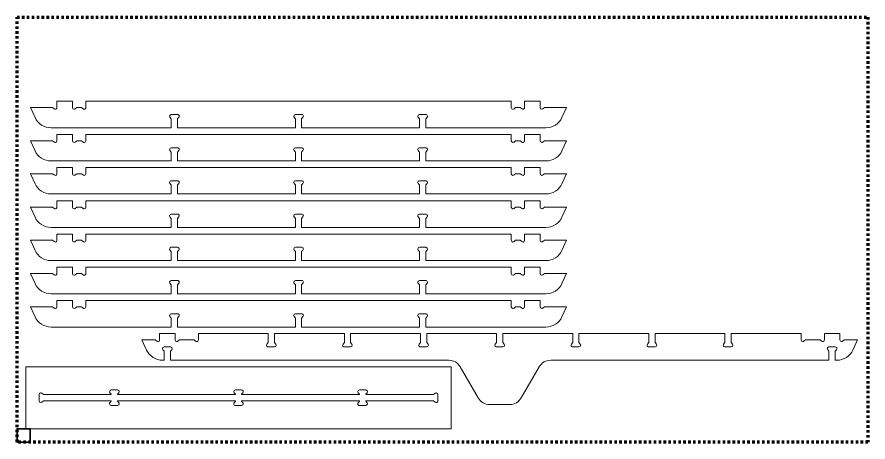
# Model space of a CAD drawing. Header units: inches. Extents: x 0 to 96, y -57 to 51.
# Drawn here: x 0 to 96, y 3.3 to 51.3 of the extents above; entities that cross this region are included whole.
import ezdxf

# ---------------------------------------------------------------- set-up
doc = ezdxf.new("R2010")
doc.units = ezdxf.units.IN
doc.header["$MEASUREMENT"] = 0
doc.linetypes.add('AI-Linetype-2', pattern=[0.555556, 0.277778, -0.277778])
doc.layers.add('formatting', color=7, linetype='Continuous')
doc.layers.add('queen-71', color=7, linetype='Continuous')

# ---------------------------------------------------------------- blocks, each defined once
blk = doc.blocks.new('block 3')
at = {"layer": 'queen-71', "color": 7, "lineweight": 15, "true_color": 0xffffff}
blk.add_open_spline([(55.756, 18.596), (55.756, 18.596), (55.756, 19.306), (55.756, 19.306), (55.756, 19.306), (7.756, 19.306), (7.756, 19.306), (7.756, 19.306), (7.756, 18.596), (7.756, 18.596), (7.756, 18.551), (7.741, 18.508), (7.712, 18.473), (7.644, 18.393), (7.525, 18.383), (7.444, 18.45), (7.444, 18.45), (7.271, 18.596), (7.271, 18.596), (7.271, 18.596), (6.742, 18.596), (6.742, 18.596), (6.742, 18.596), (6.568, 18.45), (6.568, 18.45), (6.534, 18.421), (6.491, 18.406), (6.446, 18.406), (6.341, 18.406), (6.256, 18.491), (6.256, 18.596), (6.256, 18.596), (6.256, 19.306), (6.256, 19.306), (6.256, 19.306), (4.506, 19.306), (4.506, 19.306), (4.506, 19.306), (4.506, 18.596), (4.506, 18.596), (4.506, 18.551), (4.491, 18.508), (4.462, 18.473), (4.394, 18.393), (4.275, 18.383), (4.194, 18.45), (4.194, 18.45), (4.021, 18.596), (4.021, 18.596), (4.021, 18.596), (1.506, 18.596), (1.506, 18.596), (1.506, 18.596), (2.036, 17.46), (2.036, 17.46), (2.364, 16.756), (3.071, 16.306), (3.848, 16.306), (3.848, 16.306), (17.401, 16.306), (17.401, 16.306), (17.401, 16.306), (17.401, 17.32), (17.401, 17.32), (17.401, 17.32), (17.256, 17.493), (17.256, 17.493), (17.227, 17.528), (17.211, 17.571), (17.211, 17.616), (17.211, 17.72), (17.296, 17.806), (17.401, 17.806), (17.401, 17.806), (18.111, 17.806), (18.111, 17.806), (18.156, 17.806), (18.199, 17.79), (18.233, 17.761), (18.314, 17.694), (18.324, 17.574), (18.257, 17.493), (18.257, 17.493), (18.111, 17.32), (18.111, 17.32), (18.111, 17.32), (18.111, 16.306), (18.111, 16.306), (18.111, 16.306), (31.401, 16.306), (31.401, 16.306), (31.401, 16.306), (31.401, 17.32), (31.401, 17.32), (31.401, 17.32), (31.256, 17.493), (31.256, 17.493), (31.227, 17.528), (31.211, 17.571), (31.211, 17.616), (31.211, 17.72), (31.296, 17.806), (31.401, 17.806), (31.401, 17.806), (32.111, 17.806), (32.111, 17.806), (32.156, 17.806), (32.199, 17.79), (32.233, 17.761), (32.314, 17.694), (32.324, 17.574), (32.257, 17.493), (32.257, 17.493), (32.111, 17.32), (32.111, 17.32), (32.111, 17.32), (32.111, 16.306), (32.111, 16.306), (32.111, 16.306), (45.401, 16.306), (45.401, 16.306), (45.401, 16.306), (45.401, 17.32), (45.401, 17.32), (45.401, 17.32), (45.256, 17.493), (45.256, 17.493), (45.227, 17.528), (45.211, 17.571), (45.211, 17.616), (45.211, 17.72), (45.296, 17.806), (45.401, 17.806), (45.401, 17.806), (46.111, 17.806), (46.111, 17.806), (46.156, 17.806), (46.199, 17.79), (46.233, 17.761), (46.314, 17.694), (46.324, 17.574), (46.257, 17.493), (46.257, 17.493), (46.111, 17.32), (46.111, 17.32), (46.111, 17.32), (46.111, 16.306), (46.111, 16.306), (46.111, 16.306), (59.664, 16.306), (59.664, 16.306), (60.442, 16.306), (61.148, 16.756), (61.477, 17.46), (61.477, 17.46), (62.006, 18.596), (62.006, 18.596), (62.006, 18.596), (59.492, 18.596), (59.492, 18.596), (59.492, 18.596), (59.318, 18.45), (59.318, 18.45), (59.284, 18.421), (59.241, 18.406), (59.196, 18.406), (59.091, 18.406), (59.006, 18.491), (59.006, 18.596), (59.006, 18.596), (59.006, 19.306), (59.006, 19.306), (59.006, 19.306), (57.256, 19.306), (57.256, 19.306), (57.256, 19.306), (57.256, 18.596), (57.256, 18.596), (57.256, 18.551), (57.241, 18.508), (57.212, 18.473), (57.144, 18.393), (57.025, 18.383), (56.944, 18.45), (56.944, 18.45), (56.771, 18.596), (56.771, 18.596), (56.771, 18.596), (56.242, 18.596), (56.242, 18.596), (56.242, 18.596), (56.068, 18.45), (56.068, 18.45), (56.034, 18.421), (55.991, 18.406), (55.946, 18.406), (55.841, 18.406), (55.756, 18.491), (55.756, 18.596)], degree=3, knots=[0, 0, 0, 0, 1, 1, 1, 2, 2, 2, 3, 3, 3, 4, 4, 4, 5, 5, 5, 6, 6, 6, 7, 7, 7, 8, 8, 8, 9, 9, 9, 10, 10, 10, 11, 11, 11, 12, 12, 12, 13, 13, 13, 14, 14, 14, 15, 15, 15, 16, 16, 16, 17, 17, 17, 18, 18, 18, 19, 19, 19, 20, 20, 20, 21, 21, 21, 22, 22, 22, 23, 23, 23, 24, 24, 24, 25, 25, 25, 26, 26, 26, 27, 27, 27, 28, 28, 28, 29, 29, 29, 30, 30, 30, 31, 31, 31, 32, 32, 32, 33, 33, 33, 34, 34, 34, 35, 35, 35, 36, 36, 36, 37, 37, 37, 38, 38, 38, 39, 39, 39, 40, 40, 40, 41, 41, 41, 42, 42, 42, 43, 43, 43, 44, 44, 44, 45, 45, 45, 46, 46, 46, 47, 47, 47, 48, 48, 48, 49, 49, 49, 50, 50, 50, 51, 51, 51, 52, 52, 52, 53, 53, 53, 54, 54, 54, 55, 55, 55, 56, 56, 56, 57, 57, 57, 58, 58, 58, 59, 59, 59, 60, 60, 60, 61, 61, 61, 62, 62, 62, 63, 63, 63, 64, 64, 64, 65, 65, 65, 66, 66, 66, 66], dxfattribs=at)
blk = doc.blocks.new('block 4')
at = {"layer": 'queen-71', "color": 7, "lineweight": 15, "true_color": 0xffffff}
blk.add_open_spline([(55.756, 22.346), (55.756, 22.346), (55.756, 23.056), (55.756, 23.056), (55.756, 23.056), (7.756, 23.056), (7.756, 23.056), (7.756, 23.056), (7.756, 22.346), (7.756, 22.346), (7.756, 22.301), (7.741, 22.258), (7.712, 22.223), (7.644, 22.143), (7.525, 22.133), (7.444, 22.2), (7.444, 22.2), (7.271, 22.346), (7.271, 22.346), (7.271, 22.346), (6.742, 22.346), (6.742, 22.346), (6.742, 22.346), (6.568, 22.2), (6.568, 22.2), (6.534, 22.171), (6.491, 22.156), (6.446, 22.156), (6.341, 22.156), (6.256, 22.241), (6.256, 22.346), (6.256, 22.346), (6.256, 23.056), (6.256, 23.056), (6.256, 23.056), (4.506, 23.056), (4.506, 23.056), (4.506, 23.056), (4.506, 22.346), (4.506, 22.346), (4.506, 22.301), (4.491, 22.258), (4.462, 22.223), (4.394, 22.143), (4.275, 22.133), (4.194, 22.2), (4.194, 22.2), (4.021, 22.346), (4.021, 22.346), (4.021, 22.346), (1.506, 22.346), (1.506, 22.346), (1.506, 22.346), (2.036, 21.21), (2.036, 21.21), (2.364, 20.506), (3.071, 20.056), (3.848, 20.056), (3.848, 20.056), (17.401, 20.056), (17.401, 20.056), (17.401, 20.056), (17.401, 21.07), (17.401, 21.07), (17.401, 21.07), (17.256, 21.243), (17.256, 21.243), (17.227, 21.278), (17.211, 21.321), (17.211, 21.366), (17.211, 21.47), (17.296, 21.556), (17.401, 21.556), (17.401, 21.556), (18.111, 21.556), (18.111, 21.556), (18.156, 21.556), (18.199, 21.54), (18.233, 21.511), (18.314, 21.444), (18.324, 21.324), (18.257, 21.243), (18.257, 21.243), (18.111, 21.07), (18.111, 21.07), (18.111, 21.07), (18.111, 20.056), (18.111, 20.056), (18.111, 20.056), (31.401, 20.056), (31.401, 20.056), (31.401, 20.056), (31.401, 21.07), (31.401, 21.07), (31.401, 21.07), (31.256, 21.243), (31.256, 21.243), (31.227, 21.278), (31.211, 21.321), (31.211, 21.366), (31.211, 21.47), (31.296, 21.556), (31.401, 21.556), (31.401, 21.556), (32.111, 21.556), (32.111, 21.556), (32.156, 21.556), (32.199, 21.54), (32.233, 21.511), (32.314, 21.444), (32.324, 21.324), (32.257, 21.243), (32.257, 21.243), (32.111, 21.07), (32.111, 21.07), (32.111, 21.07), (32.111, 20.056), (32.111, 20.056), (32.111, 20.056), (45.401, 20.056), (45.401, 20.056), (45.401, 20.056), (45.401, 21.07), (45.401, 21.07), (45.401, 21.07), (45.256, 21.243), (45.256, 21.243), (45.227, 21.278), (45.211, 21.321), (45.211, 21.366), (45.211, 21.47), (45.296, 21.556), (45.401, 21.556), (45.401, 21.556), (46.111, 21.556), (46.111, 21.556), (46.156, 21.556), (46.199, 21.54), (46.233, 21.511), (46.314, 21.444), (46.324, 21.324), (46.257, 21.243), (46.257, 21.243), (46.111, 21.07), (46.111, 21.07), (46.111, 21.07), (46.111, 20.056), (46.111, 20.056), (46.111, 20.056), (59.664, 20.056), (59.664, 20.056), (60.442, 20.056), (61.148, 20.506), (61.477, 21.21), (61.477, 21.21), (62.006, 22.346), (62.006, 22.346), (62.006, 22.346), (59.492, 22.346), (59.492, 22.346), (59.492, 22.346), (59.318, 22.2), (59.318, 22.2), (59.284, 22.171), (59.241, 22.156), (59.196, 22.156), (59.091, 22.156), (59.006, 22.241), (59.006, 22.346), (59.006, 22.346), (59.006, 23.056), (59.006, 23.056), (59.006, 23.056), (57.256, 23.056), (57.256, 23.056), (57.256, 23.056), (57.256, 22.346), (57.256, 22.346), (57.256, 22.301), (57.241, 22.258), (57.212, 22.223), (57.144, 22.143), (57.025, 22.133), (56.944, 22.2), (56.944, 22.2), (56.771, 22.346), (56.771, 22.346), (56.771, 22.346), (56.242, 22.346), (56.242, 22.346), (56.242, 22.346), (56.068, 22.2), (56.068, 22.2), (56.034, 22.171), (55.991, 22.156), (55.946, 22.156), (55.841, 22.156), (55.756, 22.241), (55.756, 22.346)], degree=3, knots=[0, 0, 0, 0, 1, 1, 1, 2, 2, 2, 3, 3, 3, 4, 4, 4, 5, 5, 5, 6, 6, 6, 7, 7, 7, 8, 8, 8, 9, 9, 9, 10, 10, 10, 11, 11, 11, 12, 12, 12, 13, 13, 13, 14, 14, 14, 15, 15, 15, 16, 16, 16, 17, 17, 17, 18, 18, 18, 19, 19, 19, 20, 20, 20, 21, 21, 21, 22, 22, 22, 23, 23, 23, 24, 24, 24, 25, 25, 25, 26, 26, 26, 27, 27, 27, 28, 28, 28, 29, 29, 29, 30, 30, 30, 31, 31, 31, 32, 32, 32, 33, 33, 33, 34, 34, 34, 35, 35, 35, 36, 36, 36, 37, 37, 37, 38, 38, 38, 39, 39, 39, 40, 40, 40, 41, 41, 41, 42, 42, 42, 43, 43, 43, 44, 44, 44, 45, 45, 45, 46, 46, 46, 47, 47, 47, 48, 48, 48, 49, 49, 49, 50, 50, 50, 51, 51, 51, 52, 52, 52, 53, 53, 53, 54, 54, 54, 55, 55, 55, 56, 56, 56, 57, 57, 57, 58, 58, 58, 59, 59, 59, 60, 60, 60, 61, 61, 61, 62, 62, 62, 63, 63, 63, 64, 64, 64, 65, 65, 65, 66, 66, 66, 66], dxfattribs=at)
blk = doc.blocks.new('block 5')
at = {"layer": 'queen-71', "color": 7, "lineweight": 15, "true_color": 0xffffff}
blk.add_open_spline([(55.756, 26.096), (55.756, 26.096), (55.756, 26.806), (55.756, 26.806), (55.756, 26.806), (7.756, 26.806), (7.756, 26.806), (7.756, 26.806), (7.756, 26.096), (7.756, 26.096), (7.756, 26.051), (7.741, 26.008), (7.712, 25.973), (7.644, 25.893), (7.525, 25.883), (7.444, 25.95), (7.444, 25.95), (7.271, 26.096), (7.271, 26.096), (7.271, 26.096), (6.742, 26.096), (6.742, 26.096), (6.742, 26.096), (6.568, 25.95), (6.568, 25.95), (6.534, 25.921), (6.491, 25.906), (6.446, 25.906), (6.341, 25.906), (6.256, 25.991), (6.256, 26.096), (6.256, 26.096), (6.256, 26.806), (6.256, 26.806), (6.256, 26.806), (4.506, 26.806), (4.506, 26.806), (4.506, 26.806), (4.506, 26.096), (4.506, 26.096), (4.506, 26.051), (4.491, 26.008), (4.462, 25.973), (4.394, 25.893), (4.275, 25.883), (4.194, 25.95), (4.194, 25.95), (4.021, 26.096), (4.021, 26.096), (4.021, 26.096), (1.506, 26.096), (1.506, 26.096), (1.506, 26.096), (2.036, 24.96), (2.036, 24.96), (2.364, 24.256), (3.071, 23.806), (3.848, 23.806), (3.848, 23.806), (17.401, 23.806), (17.401, 23.806), (17.401, 23.806), (17.401, 24.82), (17.401, 24.82), (17.401, 24.82), (17.256, 24.993), (17.256, 24.993), (17.227, 25.028), (17.211, 25.071), (17.211, 25.116), (17.211, 25.22), (17.296, 25.306), (17.401, 25.306), (17.401, 25.306), (18.111, 25.306), (18.111, 25.306), (18.156, 25.306), (18.199, 25.29), (18.233, 25.261), (18.314, 25.194), (18.324, 25.074), (18.257, 24.993), (18.257, 24.993), (18.111, 24.82), (18.111, 24.82), (18.111, 24.82), (18.111, 23.806), (18.111, 23.806), (18.111, 23.806), (31.401, 23.806), (31.401, 23.806), (31.401, 23.806), (31.401, 24.82), (31.401, 24.82), (31.401, 24.82), (31.256, 24.993), (31.256, 24.993), (31.227, 25.028), (31.211, 25.071), (31.211, 25.116), (31.211, 25.22), (31.296, 25.306), (31.401, 25.306), (31.401, 25.306), (32.111, 25.306), (32.111, 25.306), (32.156, 25.306), (32.199, 25.29), (32.233, 25.261), (32.314, 25.194), (32.324, 25.074), (32.257, 24.993), (32.257, 24.993), (32.111, 24.82), (32.111, 24.82), (32.111, 24.82), (32.111, 23.806), (32.111, 23.806), (32.111, 23.806), (45.401, 23.806), (45.401, 23.806), (45.401, 23.806), (45.401, 24.82), (45.401, 24.82), (45.401, 24.82), (45.256, 24.993), (45.256, 24.993), (45.227, 25.028), (45.211, 25.071), (45.211, 25.116), (45.211, 25.22), (45.296, 25.306), (45.401, 25.306), (45.401, 25.306), (46.111, 25.306), (46.111, 25.306), (46.156, 25.306), (46.199, 25.29), (46.233, 25.261), (46.314, 25.194), (46.324, 25.074), (46.257, 24.993), (46.257, 24.993), (46.111, 24.82), (46.111, 24.82), (46.111, 24.82), (46.111, 23.806), (46.111, 23.806), (46.111, 23.806), (59.664, 23.806), (59.664, 23.806), (60.442, 23.806), (61.148, 24.256), (61.477, 24.96), (61.477, 24.96), (62.006, 26.096), (62.006, 26.096), (62.006, 26.096), (59.492, 26.096), (59.492, 26.096), (59.492, 26.096), (59.318, 25.95), (59.318, 25.95), (59.284, 25.921), (59.241, 25.906), (59.196, 25.906), (59.091, 25.906), (59.006, 25.991), (59.006, 26.096), (59.006, 26.096), (59.006, 26.806), (59.006, 26.806), (59.006, 26.806), (57.256, 26.806), (57.256, 26.806), (57.256, 26.806), (57.256, 26.096), (57.256, 26.096), (57.256, 26.051), (57.241, 26.008), (57.212, 25.973), (57.144, 25.893), (57.025, 25.883), (56.944, 25.95), (56.944, 25.95), (56.771, 26.096), (56.771, 26.096), (56.771, 26.096), (56.242, 26.096), (56.242, 26.096), (56.242, 26.096), (56.068, 25.95), (56.068, 25.95), (56.034, 25.921), (55.991, 25.906), (55.946, 25.906), (55.841, 25.906), (55.756, 25.991), (55.756, 26.096)], degree=3, knots=[0, 0, 0, 0, 1, 1, 1, 2, 2, 2, 3, 3, 3, 4, 4, 4, 5, 5, 5, 6, 6, 6, 7, 7, 7, 8, 8, 8, 9, 9, 9, 10, 10, 10, 11, 11, 11, 12, 12, 12, 13, 13, 13, 14, 14, 14, 15, 15, 15, 16, 16, 16, 17, 17, 17, 18, 18, 18, 19, 19, 19, 20, 20, 20, 21, 21, 21, 22, 22, 22, 23, 23, 23, 24, 24, 24, 25, 25, 25, 26, 26, 26, 27, 27, 27, 28, 28, 28, 29, 29, 29, 30, 30, 30, 31, 31, 31, 32, 32, 32, 33, 33, 33, 34, 34, 34, 35, 35, 35, 36, 36, 36, 37, 37, 37, 38, 38, 38, 39, 39, 39, 40, 40, 40, 41, 41, 41, 42, 42, 42, 43, 43, 43, 44, 44, 44, 45, 45, 45, 46, 46, 46, 47, 47, 47, 48, 48, 48, 49, 49, 49, 50, 50, 50, 51, 51, 51, 52, 52, 52, 53, 53, 53, 54, 54, 54, 55, 55, 55, 56, 56, 56, 57, 57, 57, 58, 58, 58, 59, 59, 59, 60, 60, 60, 61, 61, 61, 62, 62, 62, 63, 63, 63, 64, 64, 64, 65, 65, 65, 66, 66, 66, 66], dxfattribs=at)
blk = doc.blocks.new('block 6')
at = {"layer": 'queen-71', "color": 7, "lineweight": 15, "true_color": 0xffffff}
blk.add_open_spline([(55.756, 29.846), (55.756, 29.846), (55.756, 30.556), (55.756, 30.556), (55.756, 30.556), (7.756, 30.556), (7.756, 30.556), (7.756, 30.556), (7.756, 29.846), (7.756, 29.846), (7.756, 29.801), (7.741, 29.758), (7.712, 29.723), (7.644, 29.643), (7.525, 29.633), (7.444, 29.7), (7.444, 29.7), (7.271, 29.846), (7.271, 29.846), (7.271, 29.846), (6.742, 29.846), (6.742, 29.846), (6.742, 29.846), (6.568, 29.7), (6.568, 29.7), (6.534, 29.671), (6.491, 29.656), (6.446, 29.656), (6.341, 29.656), (6.256, 29.741), (6.256, 29.846), (6.256, 29.846), (6.256, 30.556), (6.256, 30.556), (6.256, 30.556), (4.506, 30.556), (4.506, 30.556), (4.506, 30.556), (4.506, 29.846), (4.506, 29.846), (4.506, 29.801), (4.491, 29.758), (4.462, 29.723), (4.394, 29.643), (4.275, 29.633), (4.194, 29.7), (4.194, 29.7), (4.021, 29.846), (4.021, 29.846), (4.021, 29.846), (1.506, 29.846), (1.506, 29.846), (1.506, 29.846), (2.036, 28.71), (2.036, 28.71), (2.364, 28.006), (3.071, 27.556), (3.848, 27.556), (3.848, 27.556), (17.401, 27.556), (17.401, 27.556), (17.401, 27.556), (17.401, 28.57), (17.401, 28.57), (17.401, 28.57), (17.256, 28.743), (17.256, 28.743), (17.227, 28.778), (17.211, 28.821), (17.211, 28.866), (17.211, 28.97), (17.296, 29.056), (17.401, 29.056), (17.401, 29.056), (18.111, 29.056), (18.111, 29.056), (18.156, 29.056), (18.199, 29.04), (18.233, 29.011), (18.314, 28.944), (18.324, 28.824), (18.257, 28.743), (18.257, 28.743), (18.111, 28.57), (18.111, 28.57), (18.111, 28.57), (18.111, 27.556), (18.111, 27.556), (18.111, 27.556), (31.401, 27.556), (31.401, 27.556), (31.401, 27.556), (31.401, 28.57), (31.401, 28.57), (31.401, 28.57), (31.256, 28.743), (31.256, 28.743), (31.227, 28.778), (31.211, 28.821), (31.211, 28.866), (31.211, 28.97), (31.296, 29.056), (31.401, 29.056), (31.401, 29.056), (32.111, 29.056), (32.111, 29.056), (32.156, 29.056), (32.199, 29.04), (32.233, 29.011), (32.314, 28.944), (32.324, 28.824), (32.257, 28.743), (32.257, 28.743), (32.111, 28.57), (32.111, 28.57), (32.111, 28.57), (32.111, 27.556), (32.111, 27.556), (32.111, 27.556), (45.401, 27.556), (45.401, 27.556), (45.401, 27.556), (45.401, 28.57), (45.401, 28.57), (45.401, 28.57), (45.256, 28.743), (45.256, 28.743), (45.227, 28.778), (45.211, 28.821), (45.211, 28.866), (45.211, 28.97), (45.296, 29.056), (45.401, 29.056), (45.401, 29.056), (46.111, 29.056), (46.111, 29.056), (46.156, 29.056), (46.199, 29.04), (46.233, 29.011), (46.314, 28.944), (46.324, 28.824), (46.257, 28.743), (46.257, 28.743), (46.111, 28.57), (46.111, 28.57), (46.111, 28.57), (46.111, 27.556), (46.111, 27.556), (46.111, 27.556), (59.664, 27.556), (59.664, 27.556), (60.442, 27.556), (61.148, 28.006), (61.477, 28.71), (61.477, 28.71), (62.006, 29.846), (62.006, 29.846), (62.006, 29.846), (59.492, 29.846), (59.492, 29.846), (59.492, 29.846), (59.318, 29.7), (59.318, 29.7), (59.284, 29.671), (59.241, 29.656), (59.196, 29.656), (59.091, 29.656), (59.006, 29.741), (59.006, 29.846), (59.006, 29.846), (59.006, 30.556), (59.006, 30.556), (59.006, 30.556), (57.256, 30.556), (57.256, 30.556), (57.256, 30.556), (57.256, 29.846), (57.256, 29.846), (57.256, 29.801), (57.241, 29.758), (57.212, 29.723), (57.144, 29.643), (57.025, 29.633), (56.944, 29.7), (56.944, 29.7), (56.771, 29.846), (56.771, 29.846), (56.771, 29.846), (56.242, 29.846), (56.242, 29.846), (56.242, 29.846), (56.068, 29.7), (56.068, 29.7), (56.034, 29.671), (55.991, 29.656), (55.946, 29.656), (55.841, 29.656), (55.756, 29.741), (55.756, 29.846)], degree=3, knots=[0, 0, 0, 0, 1, 1, 1, 2, 2, 2, 3, 3, 3, 4, 4, 4, 5, 5, 5, 6, 6, 6, 7, 7, 7, 8, 8, 8, 9, 9, 9, 10, 10, 10, 11, 11, 11, 12, 12, 12, 13, 13, 13, 14, 14, 14, 15, 15, 15, 16, 16, 16, 17, 17, 17, 18, 18, 18, 19, 19, 19, 20, 20, 20, 21, 21, 21, 22, 22, 22, 23, 23, 23, 24, 24, 24, 25, 25, 25, 26, 26, 26, 27, 27, 27, 28, 28, 28, 29, 29, 29, 30, 30, 30, 31, 31, 31, 32, 32, 32, 33, 33, 33, 34, 34, 34, 35, 35, 35, 36, 36, 36, 37, 37, 37, 38, 38, 38, 39, 39, 39, 40, 40, 40, 41, 41, 41, 42, 42, 42, 43, 43, 43, 44, 44, 44, 45, 45, 45, 46, 46, 46, 47, 47, 47, 48, 48, 48, 49, 49, 49, 50, 50, 50, 51, 51, 51, 52, 52, 52, 53, 53, 53, 54, 54, 54, 55, 55, 55, 56, 56, 56, 57, 57, 57, 58, 58, 58, 59, 59, 59, 60, 60, 60, 61, 61, 61, 62, 62, 62, 63, 63, 63, 64, 64, 64, 65, 65, 65, 66, 66, 66, 66], dxfattribs=at)
blk = doc.blocks.new('block 7')
at = {"layer": 'queen-71', "color": 7, "lineweight": 15, "true_color": 0xffffff}
blk.add_open_spline([(55.756, 33.624), (55.756, 33.624), (55.756, 34.334), (55.756, 34.334), (55.756, 34.334), (7.756, 34.334), (7.756, 34.334), (7.756, 34.334), (7.756, 33.624), (7.756, 33.624), (7.756, 33.579), (7.741, 33.536), (7.712, 33.502), (7.644, 33.421), (7.525, 33.411), (7.444, 33.478), (7.444, 33.478), (7.271, 33.624), (7.271, 33.624), (7.271, 33.624), (6.742, 33.624), (6.742, 33.624), (6.742, 33.624), (6.568, 33.478), (6.568, 33.478), (6.534, 33.449), (6.491, 33.434), (6.446, 33.434), (6.341, 33.434), (6.256, 33.519), (6.256, 33.624), (6.256, 33.624), (6.256, 34.334), (6.256, 34.334), (6.256, 34.334), (4.506, 34.334), (4.506, 34.334), (4.506, 34.334), (4.506, 33.624), (4.506, 33.624), (4.506, 33.579), (4.491, 33.536), (4.462, 33.502), (4.394, 33.421), (4.275, 33.411), (4.194, 33.478), (4.194, 33.478), (4.021, 33.624), (4.021, 33.624), (4.021, 33.624), (1.506, 33.624), (1.506, 33.624), (1.506, 33.624), (2.036, 32.488), (2.036, 32.488), (2.364, 31.784), (3.071, 31.334), (3.848, 31.334), (3.848, 31.334), (17.401, 31.334), (17.401, 31.334), (17.401, 31.334), (17.401, 32.348), (17.401, 32.348), (17.401, 32.348), (17.256, 32.522), (17.256, 32.522), (17.227, 32.556), (17.211, 32.599), (17.211, 32.644), (17.211, 32.749), (17.296, 32.834), (17.401, 32.834), (17.401, 32.834), (18.111, 32.834), (18.111, 32.834), (18.156, 32.834), (18.199, 32.818), (18.233, 32.789), (18.314, 32.722), (18.324, 32.602), (18.257, 32.522), (18.257, 32.522), (18.111, 32.348), (18.111, 32.348), (18.111, 32.348), (18.111, 31.334), (18.111, 31.334), (18.111, 31.334), (31.401, 31.334), (31.401, 31.334), (31.401, 31.334), (31.401, 32.348), (31.401, 32.348), (31.401, 32.348), (31.256, 32.522), (31.256, 32.522), (31.227, 32.556), (31.211, 32.599), (31.211, 32.644), (31.211, 32.749), (31.296, 32.834), (31.401, 32.834), (31.401, 32.834), (32.111, 32.834), (32.111, 32.834), (32.156, 32.834), (32.199, 32.818), (32.233, 32.789), (32.314, 32.722), (32.324, 32.602), (32.257, 32.522), (32.257, 32.522), (32.111, 32.348), (32.111, 32.348), (32.111, 32.348), (32.111, 31.334), (32.111, 31.334), (32.111, 31.334), (45.401, 31.334), (45.401, 31.334), (45.401, 31.334), (45.401, 32.348), (45.401, 32.348), (45.401, 32.348), (45.256, 32.522), (45.256, 32.522), (45.227, 32.556), (45.211, 32.599), (45.211, 32.644), (45.211, 32.749), (45.296, 32.834), (45.401, 32.834), (45.401, 32.834), (46.111, 32.834), (46.111, 32.834), (46.156, 32.834), (46.199, 32.818), (46.233, 32.789), (46.314, 32.722), (46.324, 32.602), (46.257, 32.522), (46.257, 32.522), (46.111, 32.348), (46.111, 32.348), (46.111, 32.348), (46.111, 31.334), (46.111, 31.334), (46.111, 31.334), (59.664, 31.334), (59.664, 31.334), (60.442, 31.334), (61.148, 31.784), (61.477, 32.488), (61.477, 32.488), (62.006, 33.624), (62.006, 33.624), (62.006, 33.624), (59.492, 33.624), (59.492, 33.624), (59.492, 33.624), (59.318, 33.478), (59.318, 33.478), (59.284, 33.449), (59.241, 33.434), (59.196, 33.434), (59.091, 33.434), (59.006, 33.519), (59.006, 33.624), (59.006, 33.624), (59.006, 34.334), (59.006, 34.334), (59.006, 34.334), (57.256, 34.334), (57.256, 34.334), (57.256, 34.334), (57.256, 33.624), (57.256, 33.624), (57.256, 33.579), (57.241, 33.536), (57.212, 33.502), (57.144, 33.421), (57.025, 33.411), (56.944, 33.478), (56.944, 33.478), (56.771, 33.624), (56.771, 33.624), (56.771, 33.624), (56.242, 33.624), (56.242, 33.624), (56.242, 33.624), (56.068, 33.478), (56.068, 33.478), (56.034, 33.449), (55.991, 33.434), (55.946, 33.434), (55.841, 33.434), (55.756, 33.519), (55.756, 33.624)], degree=3, knots=[0, 0, 0, 0, 1, 1, 1, 2, 2, 2, 3, 3, 3, 4, 4, 4, 5, 5, 5, 6, 6, 6, 7, 7, 7, 8, 8, 8, 9, 9, 9, 10, 10, 10, 11, 11, 11, 12, 12, 12, 13, 13, 13, 14, 14, 14, 15, 15, 15, 16, 16, 16, 17, 17, 17, 18, 18, 18, 19, 19, 19, 20, 20, 20, 21, 21, 21, 22, 22, 22, 23, 23, 23, 24, 24, 24, 25, 25, 25, 26, 26, 26, 27, 27, 27, 28, 28, 28, 29, 29, 29, 30, 30, 30, 31, 31, 31, 32, 32, 32, 33, 33, 33, 34, 34, 34, 35, 35, 35, 36, 36, 36, 37, 37, 37, 38, 38, 38, 39, 39, 39, 40, 40, 40, 41, 41, 41, 42, 42, 42, 43, 43, 43, 44, 44, 44, 45, 45, 45, 46, 46, 46, 47, 47, 47, 48, 48, 48, 49, 49, 49, 50, 50, 50, 51, 51, 51, 52, 52, 52, 53, 53, 53, 54, 54, 54, 55, 55, 55, 56, 56, 56, 57, 57, 57, 58, 58, 58, 59, 59, 59, 60, 60, 60, 61, 61, 61, 62, 62, 62, 63, 63, 63, 64, 64, 64, 65, 65, 65, 66, 66, 66, 66], dxfattribs=at)
blk = doc.blocks.new('block 8')
at = {"layer": 'queen-71', "color": 7, "lineweight": 15, "true_color": 0xffffff}
blk.add_open_spline([(55.756, 37.346), (55.756, 37.346), (55.756, 38.056), (55.756, 38.056), (55.756, 38.056), (7.756, 38.056), (7.756, 38.056), (7.756, 38.056), (7.756, 37.346), (7.756, 37.346), (7.756, 37.301), (7.741, 37.258), (7.712, 37.223), (7.644, 37.143), (7.525, 37.133), (7.444, 37.2), (7.444, 37.2), (7.271, 37.346), (7.271, 37.346), (7.271, 37.346), (6.742, 37.346), (6.742, 37.346), (6.742, 37.346), (6.568, 37.2), (6.568, 37.2), (6.534, 37.171), (6.491, 37.156), (6.446, 37.156), (6.341, 37.156), (6.256, 37.241), (6.256, 37.346), (6.256, 37.346), (6.256, 38.056), (6.256, 38.056), (6.256, 38.056), (4.506, 38.056), (4.506, 38.056), (4.506, 38.056), (4.506, 37.346), (4.506, 37.346), (4.506, 37.301), (4.491, 37.258), (4.462, 37.223), (4.394, 37.143), (4.275, 37.133), (4.194, 37.2), (4.194, 37.2), (4.021, 37.346), (4.021, 37.346), (4.021, 37.346), (1.506, 37.346), (1.506, 37.346), (1.506, 37.346), (2.036, 36.21), (2.036, 36.21), (2.364, 35.506), (3.071, 35.056), (3.848, 35.056), (3.848, 35.056), (17.401, 35.056), (17.401, 35.056), (17.401, 35.056), (17.401, 36.07), (17.401, 36.07), (17.401, 36.07), (17.256, 36.243), (17.256, 36.243), (17.227, 36.278), (17.211, 36.321), (17.211, 36.366), (17.211, 36.47), (17.296, 36.556), (17.401, 36.556), (17.401, 36.556), (18.111, 36.556), (18.111, 36.556), (18.156, 36.556), (18.199, 36.54), (18.233, 36.511), (18.314, 36.444), (18.324, 36.324), (18.257, 36.243), (18.257, 36.243), (18.111, 36.07), (18.111, 36.07), (18.111, 36.07), (18.111, 35.056), (18.111, 35.056), (18.111, 35.056), (31.401, 35.056), (31.401, 35.056), (31.401, 35.056), (31.401, 36.07), (31.401, 36.07), (31.401, 36.07), (31.256, 36.243), (31.256, 36.243), (31.227, 36.278), (31.211, 36.321), (31.211, 36.366), (31.211, 36.47), (31.296, 36.556), (31.401, 36.556), (31.401, 36.556), (32.111, 36.556), (32.111, 36.556), (32.156, 36.556), (32.199, 36.54), (32.233, 36.511), (32.314, 36.444), (32.324, 36.324), (32.257, 36.243), (32.257, 36.243), (32.111, 36.07), (32.111, 36.07), (32.111, 36.07), (32.111, 35.056), (32.111, 35.056), (32.111, 35.056), (45.401, 35.056), (45.401, 35.056), (45.401, 35.056), (45.401, 36.07), (45.401, 36.07), (45.401, 36.07), (45.256, 36.243), (45.256, 36.243), (45.227, 36.278), (45.211, 36.321), (45.211, 36.366), (45.211, 36.47), (45.296, 36.556), (45.401, 36.556), (45.401, 36.556), (46.111, 36.556), (46.111, 36.556), (46.156, 36.556), (46.199, 36.54), (46.233, 36.511), (46.314, 36.444), (46.324, 36.324), (46.257, 36.243), (46.257, 36.243), (46.111, 36.07), (46.111, 36.07), (46.111, 36.07), (46.111, 35.056), (46.111, 35.056), (46.111, 35.056), (59.664, 35.056), (59.664, 35.056), (60.442, 35.056), (61.148, 35.506), (61.477, 36.21), (61.477, 36.21), (62.006, 37.346), (62.006, 37.346), (62.006, 37.346), (59.492, 37.346), (59.492, 37.346), (59.492, 37.346), (59.318, 37.2), (59.318, 37.2), (59.284, 37.171), (59.241, 37.156), (59.196, 37.156), (59.091, 37.156), (59.006, 37.241), (59.006, 37.346), (59.006, 37.346), (59.006, 38.056), (59.006, 38.056), (59.006, 38.056), (57.256, 38.056), (57.256, 38.056), (57.256, 38.056), (57.256, 37.346), (57.256, 37.346), (57.256, 37.301), (57.241, 37.258), (57.212, 37.223), (57.144, 37.143), (57.025, 37.133), (56.944, 37.2), (56.944, 37.2), (56.771, 37.346), (56.771, 37.346), (56.771, 37.346), (56.242, 37.346), (56.242, 37.346), (56.242, 37.346), (56.068, 37.2), (56.068, 37.2), (56.034, 37.171), (55.991, 37.156), (55.946, 37.156), (55.841, 37.156), (55.756, 37.241), (55.756, 37.346)], degree=3, knots=[0, 0, 0, 0, 1, 1, 1, 2, 2, 2, 3, 3, 3, 4, 4, 4, 5, 5, 5, 6, 6, 6, 7, 7, 7, 8, 8, 8, 9, 9, 9, 10, 10, 10, 11, 11, 11, 12, 12, 12, 13, 13, 13, 14, 14, 14, 15, 15, 15, 16, 16, 16, 17, 17, 17, 18, 18, 18, 19, 19, 19, 20, 20, 20, 21, 21, 21, 22, 22, 22, 23, 23, 23, 24, 24, 24, 25, 25, 25, 26, 26, 26, 27, 27, 27, 28, 28, 28, 29, 29, 29, 30, 30, 30, 31, 31, 31, 32, 32, 32, 33, 33, 33, 34, 34, 34, 35, 35, 35, 36, 36, 36, 37, 37, 37, 38, 38, 38, 39, 39, 39, 40, 40, 40, 41, 41, 41, 42, 42, 42, 43, 43, 43, 44, 44, 44, 45, 45, 45, 46, 46, 46, 47, 47, 47, 48, 48, 48, 49, 49, 49, 50, 50, 50, 51, 51, 51, 52, 52, 52, 53, 53, 53, 54, 54, 54, 55, 55, 55, 56, 56, 56, 57, 57, 57, 58, 58, 58, 59, 59, 59, 60, 60, 60, 61, 61, 61, 62, 62, 62, 63, 63, 63, 64, 64, 64, 65, 65, 65, 66, 66, 66, 66], dxfattribs=at)
blk = doc.blocks.new('block 9')
at = {"layer": 'queen-71', "color": 7, "lineweight": 15, "true_color": 0xffffff}
blk.add_open_spline([(55.756, 41.096), (55.756, 41.096), (55.756, 41.806), (55.756, 41.806), (55.756, 41.806), (7.756, 41.806), (7.756, 41.806), (7.756, 41.806), (7.756, 41.096), (7.756, 41.096), (7.756, 41.051), (7.741, 41.008), (7.712, 40.973), (7.644, 40.893), (7.525, 40.883), (7.444, 40.95), (7.444, 40.95), (7.271, 41.096), (7.271, 41.096), (7.271, 41.096), (6.742, 41.096), (6.742, 41.096), (6.742, 41.096), (6.568, 40.95), (6.568, 40.95), (6.534, 40.921), (6.491, 40.906), (6.446, 40.906), (6.341, 40.906), (6.256, 40.991), (6.256, 41.096), (6.256, 41.096), (6.256, 41.806), (6.256, 41.806), (6.256, 41.806), (4.506, 41.806), (4.506, 41.806), (4.506, 41.806), (4.506, 41.096), (4.506, 41.096), (4.506, 41.051), (4.491, 41.008), (4.462, 40.973), (4.394, 40.893), (4.275, 40.883), (4.194, 40.95), (4.194, 40.95), (4.021, 41.096), (4.021, 41.096), (4.021, 41.096), (1.506, 41.096), (1.506, 41.096), (1.506, 41.096), (2.036, 39.96), (2.036, 39.96), (2.364, 39.256), (3.071, 38.806), (3.848, 38.806), (3.848, 38.806), (17.401, 38.806), (17.401, 38.806), (17.401, 38.806), (17.401, 39.82), (17.401, 39.82), (17.401, 39.82), (17.256, 39.993), (17.256, 39.993), (17.227, 40.028), (17.211, 40.071), (17.211, 40.116), (17.211, 40.22), (17.296, 40.306), (17.401, 40.306), (17.401, 40.306), (18.111, 40.306), (18.111, 40.306), (18.156, 40.306), (18.199, 40.29), (18.233, 40.261), (18.314, 40.194), (18.324, 40.074), (18.257, 39.993), (18.257, 39.993), (18.111, 39.82), (18.111, 39.82), (18.111, 39.82), (18.111, 38.806), (18.111, 38.806), (18.111, 38.806), (31.401, 38.806), (31.401, 38.806), (31.401, 38.806), (31.401, 39.82), (31.401, 39.82), (31.401, 39.82), (31.256, 39.993), (31.256, 39.993), (31.227, 40.028), (31.211, 40.071), (31.211, 40.116), (31.211, 40.22), (31.296, 40.306), (31.401, 40.306), (31.401, 40.306), (32.111, 40.306), (32.111, 40.306), (32.156, 40.306), (32.199, 40.29), (32.233, 40.261), (32.314, 40.194), (32.324, 40.074), (32.257, 39.993), (32.257, 39.993), (32.111, 39.82), (32.111, 39.82), (32.111, 39.82), (32.111, 38.806), (32.111, 38.806), (32.111, 38.806), (45.401, 38.806), (45.401, 38.806), (45.401, 38.806), (45.401, 39.82), (45.401, 39.82), (45.401, 39.82), (45.256, 39.993), (45.256, 39.993), (45.227, 40.028), (45.211, 40.071), (45.211, 40.116), (45.211, 40.22), (45.296, 40.306), (45.401, 40.306), (45.401, 40.306), (46.111, 40.306), (46.111, 40.306), (46.156, 40.306), (46.199, 40.29), (46.233, 40.261), (46.314, 40.194), (46.324, 40.074), (46.257, 39.993), (46.257, 39.993), (46.111, 39.82), (46.111, 39.82), (46.111, 39.82), (46.111, 38.806), (46.111, 38.806), (46.111, 38.806), (59.664, 38.806), (59.664, 38.806), (60.442, 38.806), (61.148, 39.256), (61.477, 39.96), (61.477, 39.96), (62.006, 41.096), (62.006, 41.096), (62.006, 41.096), (59.492, 41.096), (59.492, 41.096), (59.492, 41.096), (59.318, 40.95), (59.318, 40.95), (59.284, 40.921), (59.241, 40.906), (59.196, 40.906), (59.091, 40.906), (59.006, 40.991), (59.006, 41.096), (59.006, 41.096), (59.006, 41.806), (59.006, 41.806), (59.006, 41.806), (57.256, 41.806), (57.256, 41.806), (57.256, 41.806), (57.256, 41.096), (57.256, 41.096), (57.256, 41.051), (57.241, 41.008), (57.212, 40.973), (57.144, 40.893), (57.025, 40.883), (56.944, 40.95), (56.944, 40.95), (56.771, 41.096), (56.771, 41.096), (56.771, 41.096), (56.242, 41.096), (56.242, 41.096), (56.242, 41.096), (56.068, 40.95), (56.068, 40.95), (56.034, 40.921), (55.991, 40.906), (55.946, 40.906), (55.841, 40.906), (55.756, 40.991), (55.756, 41.096)], degree=3, knots=[0, 0, 0, 0, 1, 1, 1, 2, 2, 2, 3, 3, 3, 4, 4, 4, 5, 5, 5, 6, 6, 6, 7, 7, 7, 8, 8, 8, 9, 9, 9, 10, 10, 10, 11, 11, 11, 12, 12, 12, 13, 13, 13, 14, 14, 14, 15, 15, 15, 16, 16, 16, 17, 17, 17, 18, 18, 18, 19, 19, 19, 20, 20, 20, 21, 21, 21, 22, 22, 22, 23, 23, 23, 24, 24, 24, 25, 25, 25, 26, 26, 26, 27, 27, 27, 28, 28, 28, 29, 29, 29, 30, 30, 30, 31, 31, 31, 32, 32, 32, 33, 33, 33, 34, 34, 34, 35, 35, 35, 36, 36, 36, 37, 37, 37, 38, 38, 38, 39, 39, 39, 40, 40, 40, 41, 41, 41, 42, 42, 42, 43, 43, 43, 44, 44, 44, 45, 45, 45, 46, 46, 46, 47, 47, 47, 48, 48, 48, 49, 49, 49, 50, 50, 50, 51, 51, 51, 52, 52, 52, 53, 53, 53, 54, 54, 54, 55, 55, 55, 56, 56, 56, 57, 57, 57, 58, 58, 58, 59, 59, 59, 60, 60, 60, 61, 61, 61, 62, 62, 62, 63, 63, 63, 64, 64, 64, 65, 65, 65, 66, 66, 66, 66], dxfattribs=at)
blk = doc.blocks.new('block 12')
at = {"layer": 'queen-71', "color": 7, "lineweight": 15, "true_color": 0xffffff}
blk.add_open_spline([(53.322, 7.556), (52.787, 7.556), (52.291, 7.841), (52.023, 8.306), (52.023, 8.306), (50.003, 11.806), (50.003, 11.806), (49.735, 12.27), (49.24, 12.556), (48.704, 12.556), (48.704, 12.556), (17.311, 12.556), (17.311, 12.556), (17.311, 12.556), (17.311, 13.57), (17.311, 13.57), (17.311, 13.57), (17.457, 13.743), (17.457, 13.743), (17.524, 13.824), (17.514, 13.944), (17.434, 14.011), (17.399, 14.04), (17.356, 14.056), (17.311, 14.056), (17.311, 14.056), (16.601, 14.056), (16.601, 14.056), (16.497, 14.056), (16.411, 13.97), (16.411, 13.866), (16.411, 13.821), (16.427, 13.778), (16.456, 13.743), (16.456, 13.743), (16.601, 13.57), (16.601, 13.57), (16.601, 13.57), (16.601, 12.556), (16.601, 12.556), (16.601, 12.556), (16.423, 12.556), (16.423, 12.556), (15.646, 12.556), (14.939, 13.006), (14.611, 13.71), (14.611, 13.71), (14.081, 14.846), (14.081, 14.846), (14.081, 14.846), (15.596, 14.846), (15.596, 14.846), (15.596, 14.846), (15.769, 14.7), (15.769, 14.7), (15.85, 14.633), (15.97, 14.643), (16.037, 14.723), (16.066, 14.758), (16.081, 14.801), (16.081, 14.846), (16.081, 14.846), (16.081, 15.556), (16.081, 15.556), (16.081, 15.556), (17.831, 15.556), (17.831, 15.556), (17.831, 15.556), (17.831, 14.846), (17.831, 14.846), (17.831, 14.741), (17.917, 14.656), (18.021, 14.656), (18.066, 14.656), (18.109, 14.671), (18.144, 14.7), (18.144, 14.7), (18.317, 14.846), (18.317, 14.846), (18.317, 14.846), (19.971, 14.846), (19.971, 14.846), (19.971, 14.846), (20.144, 14.7), (20.144, 14.7), (20.225, 14.633), (20.345, 14.643), (20.412, 14.723), (20.441, 14.758), (20.456, 14.801), (20.456, 14.846), (20.456, 14.846), (20.456, 15.556), (20.456, 15.556), (20.456, 15.556), (28.339, 15.556), (28.339, 15.556), (28.339, 15.556), (28.339, 14.541), (28.339, 14.541), (28.339, 14.541), (28.193, 14.368), (28.193, 14.368), (28.126, 14.287), (28.136, 14.167), (28.217, 14.1), (28.251, 14.071), (28.294, 14.056), (28.339, 14.056), (28.339, 14.056), (29.049, 14.056), (29.049, 14.056), (29.154, 14.056), (29.239, 14.141), (29.239, 14.246), (29.239, 14.29), (29.223, 14.333), (29.194, 14.368), (29.194, 14.368), (29.049, 14.541), (29.049, 14.541), (29.049, 14.541), (29.049, 15.556), (29.049, 15.556), (29.049, 15.556), (36.926, 15.556), (36.926, 15.556), (36.926, 15.556), (36.926, 14.541), (36.926, 14.541), (36.926, 14.541), (36.781, 14.368), (36.781, 14.368), (36.713, 14.287), (36.724, 14.167), (36.804, 14.1), (36.839, 14.071), (36.882, 14.056), (36.926, 14.056), (36.926, 14.056), (37.636, 14.056), (37.636, 14.056), (37.741, 14.056), (37.826, 14.141), (37.826, 14.246), (37.826, 14.29), (37.811, 14.333), (37.782, 14.368), (37.782, 14.368), (37.636, 14.541), (37.636, 14.541), (37.636, 14.541), (37.636, 15.556), (37.636, 15.556), (37.636, 15.556), (45.514, 15.556), (45.514, 15.556), (45.514, 15.556), (45.514, 14.541), (45.514, 14.541), (45.514, 14.541), (45.368, 14.368), (45.368, 14.368), (45.301, 14.287), (45.311, 14.167), (45.392, 14.1), (45.426, 14.071), (45.469, 14.056), (45.514, 14.056), (45.514, 14.056), (46.224, 14.056), (46.224, 14.056), (46.329, 14.056), (46.414, 14.141), (46.414, 14.246), (46.414, 14.29), (46.398, 14.333), (46.369, 14.368), (46.369, 14.368), (46.224, 14.541), (46.224, 14.541), (46.224, 14.541), (46.224, 15.556), (46.224, 15.556), (46.224, 15.556), (54.101, 15.556), (54.101, 15.556), (54.101, 15.556), (54.101, 14.541), (54.101, 14.541), (54.101, 14.541), (53.956, 14.368), (53.956, 14.368), (53.888, 14.287), (53.899, 14.167), (53.979, 14.1), (54.014, 14.071), (54.057, 14.056), (54.101, 14.056), (54.101, 14.056), (54.811, 14.056), (54.811, 14.056), (54.916, 14.056), (55.001, 14.141), (55.001, 14.246), (55.001, 14.29), (54.986, 14.333), (54.957, 14.368), (54.957, 14.368), (54.811, 14.541), (54.811, 14.541), (54.811, 14.541), (54.811, 15.556), (54.811, 15.556), (54.811, 15.556), (62.689, 15.556), (62.689, 15.556), (62.689, 15.556), (62.689, 14.541), (62.689, 14.541), (62.689, 14.541), (62.543, 14.368), (62.543, 14.368), (62.476, 14.287), (62.486, 14.167), (62.567, 14.1), (62.601, 14.071), (62.644, 14.056), (62.689, 14.056), (62.689, 14.056), (63.399, 14.056), (63.399, 14.056), (63.504, 14.056), (63.589, 14.141), (63.589, 14.246), (63.589, 14.29), (63.573, 14.333), (63.544, 14.368), (63.544, 14.368), (63.399, 14.541), (63.399, 14.541), (63.399, 14.541), (63.399, 15.556), (63.399, 15.556), (63.399, 15.556), (71.276, 15.556), (71.276, 15.556), (71.276, 15.556), (71.276, 14.541), (71.276, 14.541), (71.276, 14.541), (71.131, 14.368), (71.131, 14.368), (71.063, 14.287), (71.074, 14.167), (71.154, 14.1), (71.189, 14.071), (71.232, 14.056), (71.276, 14.056), (71.276, 14.056), (71.986, 14.056), (71.986, 14.056), (72.091, 14.056), (72.176, 14.141), (72.176, 14.246), (72.176, 14.29), (72.161, 14.333), (72.132, 14.368), (72.132, 14.368), (71.986, 14.541), (71.986, 14.541), (71.986, 14.541), (71.986, 15.556), (71.986, 15.556), (71.986, 15.556), (79.864, 15.556), (79.864, 15.556), (79.864, 15.556), (79.864, 14.541), (79.864, 14.541), (79.864, 14.541), (79.718, 14.368), (79.718, 14.368), (79.651, 14.287), (79.661, 14.167), (79.742, 14.1), (79.776, 14.071), (79.819, 14.056), (79.864, 14.056), (79.864, 14.056), (80.574, 14.056), (80.574, 14.056), (80.679, 14.056), (80.764, 14.141), (80.764, 14.246), (80.764, 14.29), (80.748, 14.333), (80.719, 14.368), (80.719, 14.368), (80.574, 14.541), (80.574, 14.541), (80.574, 14.541), (80.574, 15.556), (80.574, 15.556), (80.574, 15.556), (88.456, 15.556), (88.456, 15.556), (88.456, 15.556), (88.456, 14.846), (88.456, 14.846), (88.456, 14.741), (88.542, 14.656), (88.646, 14.656), (88.691, 14.656), (88.734, 14.671), (88.769, 14.7), (88.769, 14.7), (88.942, 14.846), (88.942, 14.846), (88.942, 14.846), (90.596, 14.846), (90.596, 14.846), (90.596, 14.846), (90.769, 14.7), (90.769, 14.7), (90.85, 14.633), (90.97, 14.643), (91.037, 14.723), (91.066, 14.758), (91.081, 14.801), (91.081, 14.846), (91.081, 14.846), (91.081, 15.556), (91.081, 15.556), (91.081, 15.556), (92.831, 15.556), (92.831, 15.556), (92.831, 15.556), (92.831, 14.846), (92.831, 14.846), (92.831, 14.741), (92.917, 14.656), (93.021, 14.656), (93.066, 14.656), (93.109, 14.671), (93.144, 14.7), (93.144, 14.7), (93.317, 14.846), (93.317, 14.846), (93.317, 14.846), (94.831, 14.846), (94.831, 14.846), (94.831, 14.846), (94.302, 13.71), (94.302, 13.71), (93.974, 13.006), (93.267, 12.556), (92.489, 12.556), (92.489, 12.556), (92.311, 12.556), (92.311, 12.556), (92.311, 12.556), (92.311, 13.57), (92.311, 13.57), (92.311, 13.57), (92.457, 13.743), (92.457, 13.743), (92.524, 13.824), (92.514, 13.944), (92.434, 14.011), (92.399, 14.04), (92.356, 14.056), (92.311, 14.056), (92.311, 14.056), (91.601, 14.056), (91.601, 14.056), (91.497, 14.056), (91.411, 13.97), (91.411, 13.866), (91.411, 13.821), (91.427, 13.778), (91.456, 13.743), (91.456, 13.743), (91.601, 13.57), (91.601, 13.57), (91.601, 13.57), (91.601, 12.556), (91.601, 12.556), (91.601, 12.556), (60.209, 12.556), (60.209, 12.556), (59.673, 12.556), (59.178, 12.27), (58.91, 11.806), (58.91, 11.806), (56.889, 8.306), (56.889, 8.306), (56.622, 7.841), (56.126, 7.556), (55.59, 7.556), (55.59, 7.556), (53.322, 7.556), (53.322, 7.556)], degree=3, knots=[0, 0, 0, 0, 1, 1, 1, 2, 2, 2, 3, 3, 3, 4, 4, 4, 5, 5, 5, 6, 6, 6, 7, 7, 7, 8, 8, 8, 9, 9, 9, 10, 10, 10, 11, 11, 11, 12, 12, 12, 13, 13, 13, 14, 14, 14, 15, 15, 15, 16, 16, 16, 17, 17, 17, 18, 18, 18, 19, 19, 19, 20, 20, 20, 21, 21, 21, 22, 22, 22, 23, 23, 23, 24, 24, 24, 25, 25, 25, 26, 26, 26, 27, 27, 27, 28, 28, 28, 29, 29, 29, 30, 30, 30, 31, 31, 31, 32, 32, 32, 33, 33, 33, 34, 34, 34, 35, 35, 35, 36, 36, 36, 37, 37, 37, 38, 38, 38, 39, 39, 39, 40, 40, 40, 41, 41, 41, 42, 42, 42, 43, 43, 43, 44, 44, 44, 45, 45, 45, 46, 46, 46, 47, 47, 47, 48, 48, 48, 49, 49, 49, 50, 50, 50, 51, 51, 51, 52, 52, 52, 53, 53, 53, 54, 54, 54, 55, 55, 55, 56, 56, 56, 57, 57, 57, 58, 58, 58, 59, 59, 59, 60, 60, 60, 61, 61, 61, 62, 62, 62, 63, 63, 63, 64, 64, 64, 65, 65, 65, 66, 66, 66, 67, 67, 67, 68, 68, 68, 69, 69, 69, 70, 70, 70, 71, 71, 71, 72, 72, 72, 73, 73, 73, 74, 74, 74, 75, 75, 75, 76, 76, 76, 77, 77, 77, 78, 78, 78, 79, 79, 79, 80, 80, 80, 81, 81, 81, 82, 82, 82, 83, 83, 83, 84, 84, 84, 85, 85, 85, 86, 86, 86, 87, 87, 87, 88, 88, 88, 89, 89, 89, 90, 90, 90, 91, 91, 91, 92, 92, 92, 93, 93, 93, 94, 94, 94, 95, 95, 95, 96, 96, 96, 97, 97, 97, 98, 98, 98, 99, 99, 99, 100, 100, 100, 101, 101, 101, 102, 102, 102, 103, 103, 103, 104, 104, 104, 105, 105, 105, 106, 106, 106, 107, 107, 107, 108, 108, 108, 109, 109, 109, 110, 110, 110, 111, 111, 111, 112, 112, 112, 113, 113, 113, 114, 114, 114, 115, 115, 115, 116, 116, 116, 117, 117, 117, 118, 118, 118, 119, 119, 119, 120, 120, 120, 121, 121, 121, 122, 122, 122, 123, 123, 123, 124, 124, 124, 125, 125, 125, 126, 126, 126, 127, 127, 127, 128, 128, 128, 129, 129, 129, 130, 130, 130, 131, 131, 131, 132, 132, 132, 133, 133, 133, 134, 134, 134, 134], dxfattribs=at)
blk = doc.blocks.new('block 43')
at = {"layer": 'queen-71', "color": 7, "lineweight": 15, "true_color": 0xffffff}
blk.add_lwpolyline([(0.986, 4.819), (0.986, 11.819), (48.986, 11.819), (48.986, 4.819), (0.986, 4.819)], dxfattribs=at)
blk = doc.blocks.new('block 44')
at = {"layer": 'queen-71', "color": 7, "lineweight": 15, "true_color": 0xffffff}
blk.add_open_spline([(25.341, 7.964), (25.341, 7.964), (38.631, 7.964), (38.631, 7.964), (38.631, 7.964), (38.631, 7.93), (38.631, 7.93), (38.631, 7.93), (38.486, 7.757), (38.486, 7.757), (38.418, 7.676), (38.429, 7.556), (38.509, 7.489), (38.543, 7.46), (38.586, 7.444), (38.631, 7.444), (38.631, 7.444), (39.341, 7.444), (39.341, 7.444), (39.446, 7.444), (39.531, 7.53), (39.531, 7.634), (39.531, 7.679), (39.515, 7.722), (39.487, 7.757), (39.487, 7.757), (39.341, 7.93), (39.341, 7.93), (39.341, 7.93), (39.341, 7.964), (39.341, 7.964), (39.341, 7.964), (47.001, 7.964), (47.001, 7.964), (47.001, 7.964), (47.174, 7.819), (47.174, 7.819), (47.254, 7.751), (47.374, 7.762), (47.442, 7.842), (47.47, 7.877), (47.486, 7.92), (47.486, 7.964), (47.486, 7.964), (47.486, 8.674), (47.486, 8.674), (47.486, 8.779), (47.401, 8.864), (47.296, 8.864), (47.251, 8.864), (47.208, 8.849), (47.174, 8.82), (47.174, 8.82), (47.001, 8.674), (47.001, 8.674), (47.001, 8.674), (39.341, 8.674), (39.341, 8.674), (39.341, 8.674), (39.341, 8.709), (39.341, 8.709), (39.341, 8.709), (39.487, 8.882), (39.487, 8.882), (39.554, 8.963), (39.544, 9.083), (39.463, 9.15), (39.429, 9.179), (39.386, 9.194), (39.341, 9.194), (39.341, 9.194), (38.631, 9.194), (38.631, 9.194), (38.526, 9.194), (38.441, 9.109), (38.441, 9.004), (38.441, 8.96), (38.457, 8.917), (38.486, 8.882), (38.486, 8.882), (38.631, 8.709), (38.631, 8.709), (38.631, 8.709), (38.631, 8.674), (38.631, 8.674), (38.631, 8.674), (25.341, 8.674), (25.341, 8.674), (25.341, 8.674), (25.341, 8.709), (25.341, 8.709), (25.341, 8.709), (25.487, 8.882), (25.487, 8.882), (25.554, 8.963), (25.544, 9.083), (25.463, 9.15), (25.429, 9.179), (25.386, 9.194), (25.341, 9.194), (25.341, 9.194), (24.631, 9.194), (24.631, 9.194), (24.526, 9.194), (24.441, 9.109), (24.441, 9.004), (24.441, 8.96), (24.457, 8.917), (24.486, 8.882), (24.486, 8.882), (24.631, 8.709), (24.631, 8.709), (24.631, 8.709), (24.631, 8.674), (24.631, 8.674), (24.631, 8.674), (11.341, 8.674), (11.341, 8.674), (11.341, 8.674), (11.341, 8.709), (11.341, 8.709), (11.341, 8.709), (11.487, 8.882), (11.487, 8.882), (11.554, 8.963), (11.544, 9.083), (11.463, 9.15), (11.429, 9.179), (11.386, 9.194), (11.341, 9.194), (11.341, 9.194), (10.631, 9.194), (10.631, 9.194), (10.526, 9.194), (10.441, 9.109), (10.441, 9.004), (10.441, 8.96), (10.457, 8.917), (10.486, 8.882), (10.486, 8.882), (10.631, 8.709), (10.631, 8.709), (10.631, 8.709), (10.631, 8.674), (10.631, 8.674), (10.631, 8.674), (2.972, 8.674), (2.972, 8.674), (2.972, 8.674), (2.798, 8.82), (2.798, 8.82), (2.718, 8.887), (2.598, 8.877), (2.531, 8.797), (2.502, 8.762), (2.486, 8.719), (2.486, 8.674), (2.486, 8.674), (2.486, 7.964), (2.486, 7.964), (2.486, 7.86), (2.571, 7.774), (2.676, 7.774), (2.721, 7.774), (2.764, 7.79), (2.798, 7.819), (2.798, 7.819), (2.972, 7.964), (2.972, 7.964), (2.972, 7.964), (10.631, 7.964), (10.631, 7.964), (10.631, 7.964), (10.631, 7.93), (10.631, 7.93), (10.631, 7.93), (10.486, 7.757), (10.486, 7.757), (10.418, 7.676), (10.429, 7.556), (10.509, 7.489), (10.543, 7.46), (10.586, 7.444), (10.631, 7.444), (10.631, 7.444), (11.341, 7.444), (11.341, 7.444), (11.446, 7.444), (11.531, 7.53), (11.531, 7.634), (11.531, 7.679), (11.515, 7.722), (11.487, 7.757), (11.487, 7.757), (11.341, 7.93), (11.341, 7.93), (11.341, 7.93), (11.341, 7.964), (11.341, 7.964), (11.341, 7.964), (24.631, 7.964), (24.631, 7.964), (24.631, 7.964), (24.631, 7.93), (24.631, 7.93), (24.631, 7.93), (24.486, 7.757), (24.486, 7.757), (24.418, 7.676), (24.429, 7.556), (24.509, 7.489), (24.543, 7.46), (24.586, 7.444), (24.631, 7.444), (24.631, 7.444), (25.341, 7.444), (25.341, 7.444), (25.446, 7.444), (25.531, 7.53), (25.531, 7.634), (25.531, 7.679), (25.515, 7.722), (25.487, 7.757), (25.487, 7.757), (25.341, 7.93), (25.341, 7.93), (25.341, 7.93), (25.341, 7.964), (25.341, 7.964)], degree=3, knots=[0, 0, 0, 0, 1, 1, 1, 2, 2, 2, 3, 3, 3, 4, 4, 4, 5, 5, 5, 6, 6, 6, 7, 7, 7, 8, 8, 8, 9, 9, 9, 10, 10, 10, 11, 11, 11, 12, 12, 12, 13, 13, 13, 14, 14, 14, 15, 15, 15, 16, 16, 16, 17, 17, 17, 18, 18, 18, 19, 19, 19, 20, 20, 20, 21, 21, 21, 22, 22, 22, 23, 23, 23, 24, 24, 24, 25, 25, 25, 26, 26, 26, 27, 27, 27, 28, 28, 28, 29, 29, 29, 30, 30, 30, 31, 31, 31, 32, 32, 32, 33, 33, 33, 34, 34, 34, 35, 35, 35, 36, 36, 36, 37, 37, 37, 38, 38, 38, 39, 39, 39, 40, 40, 40, 41, 41, 41, 42, 42, 42, 43, 43, 43, 44, 44, 44, 45, 45, 45, 46, 46, 46, 47, 47, 47, 48, 48, 48, 49, 49, 49, 50, 50, 50, 51, 51, 51, 52, 52, 52, 53, 53, 53, 54, 54, 54, 55, 55, 55, 56, 56, 56, 57, 57, 57, 58, 58, 58, 59, 59, 59, 60, 60, 60, 61, 61, 61, 62, 62, 62, 63, 63, 63, 64, 64, 64, 65, 65, 65, 66, 66, 66, 67, 67, 67, 68, 68, 68, 69, 69, 69, 70, 70, 70, 71, 71, 71, 72, 72, 72, 73, 73, 73, 74, 74, 74, 75, 75, 75, 76, 76, 76, 76], dxfattribs=at)
blk = doc.blocks.new('block 42')
at = {"layer": 'queen-71'}
for name in ['block 43', 'block 44']:
    blk.add_blockref(name, (0, 0), dxfattribs=at)

msp = doc.modelspace()

# ---------------------------------------------------------------- linework, layer by layer
at = {"layer": 'formatting', "color": 7, "linetype": 'AI-Linetype-2', "lineweight": 158, "true_color": 0xffffff}
msp.add_lwpolyline([(96, 3.319), (0, 3.319), (0, 51.319), (96, 51.319), (96, 3.319)], dxfattribs=at)
at = {"layer": 'formatting', "color": 179, "lineweight": 35, "true_color": 0x231f20}
msp.add_lwpolyline([(1.5, 3.319), (0, 3.319), (0, 4.819), (1.5, 4.819), (1.5, 3.319)], dxfattribs=at)

# ---------------------------------------------------------------- block references
at = {"layer": 'queen-71'}
for name in ['block 9', 'block 8', 'block 7', 'block 6', 'block 5', 'block 4', 'block 3', 'block 12', 'block 42']:
    msp.add_blockref(name, (0, 0), dxfattribs=at)

doc.saveas('drawing.dxf')
